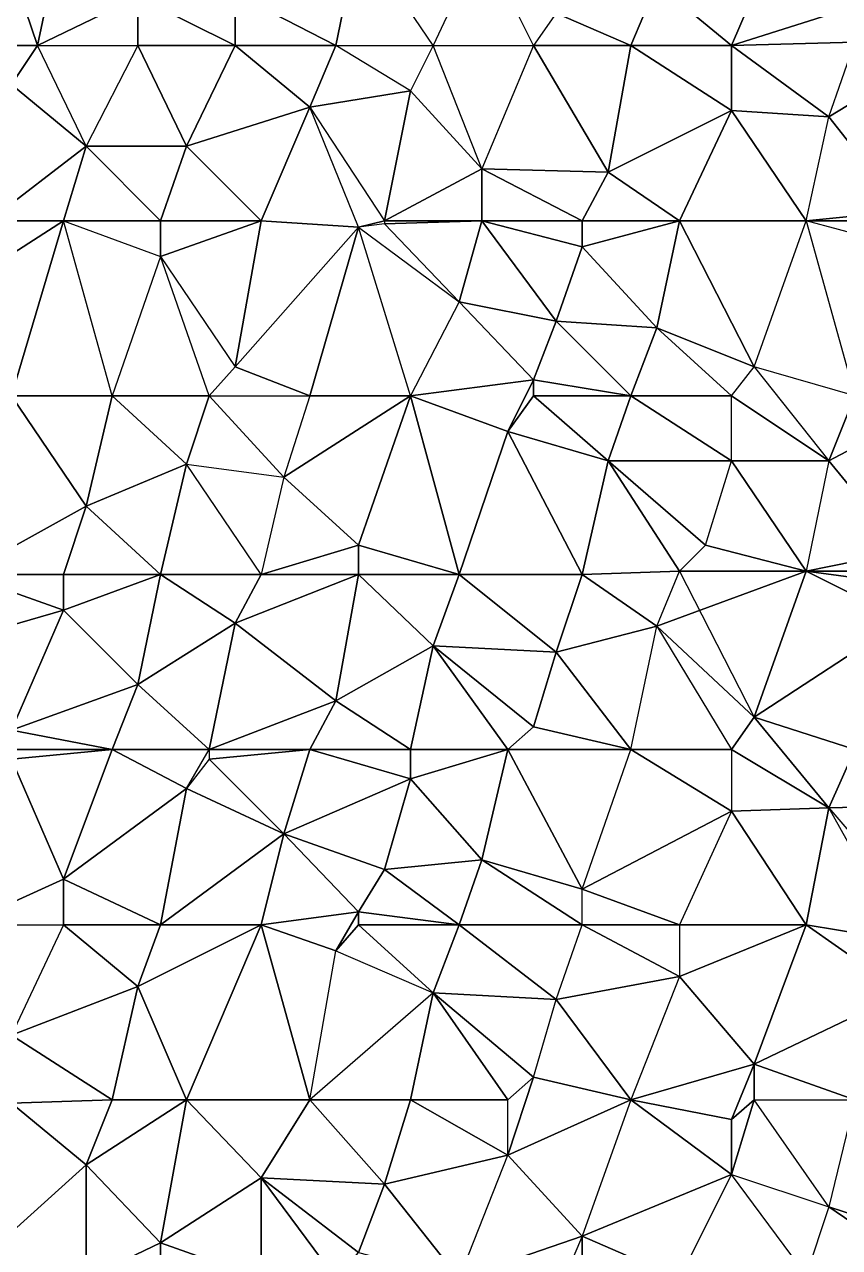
# Model space of a CAD drawing. Header units: metres. Extents: x 121.06818 to 121.07159, y 3.17836 to 3.18313.
# Drawn here: x 121.070873 to 121.0711243, y 3.1807055 to 3.1810825 of the extents above; entities that cross this region are included whole.
import ezdxf

# ---------------------------------------------------------------- set-up
doc = ezdxf.new("R2010")
doc.units = ezdxf.units.M

msp = doc.modelspace()

# ---------------------------------------------------------------- linework, layer by layer
at = {"layer": 'DELAUNEY13514', "color": 252}
msp.add_3dface([(121.070915, 3.180696, 0.01046), (121.070946, 3.180696, 0.01047), (121.070915, 3.180707, 0.01046)], dxfattribs=at)
at = {"layer": 'DELAUNEY13536', "color": 252}
msp.add_3dface([(121.071075, 3.180696, 0.01051), (121.071114, 3.180697, 0.01052), (121.071091, 3.180728, 0.01051)], dxfattribs=at)
at = {"layer": 'DELAUNEY13546', "color": 252}
msp.add_3dface([(121.071037, 3.18069, 0.0105), (121.071007, 3.180696, 0.01049), (121.071045, 3.180709, 0.0105)], dxfattribs=at)
at = {"layer": 'DELAUNEY13547', "color": 252}
msp.add_3dface([(121.071037, 3.18069, 0.0105), (121.071045, 3.180696, 0.0105), (121.071045, 3.180709, 0.0105)], dxfattribs=at)
at = {"layer": 'DELAUNEY13548', "color": 252}
msp.add_3dface([(121.071045, 3.180696, 0.0105), (121.071075, 3.180696, 0.01051), (121.071045, 3.180709, 0.0105)], dxfattribs=at)
at = {"layer": 'DELAUNEY13565', "color": 252}
msp.add_3dface([(121.070892, 3.180696, 0.01045), (121.070915, 3.180696, 0.01046), (121.070915, 3.180707, 0.01046)], dxfattribs=at)
at = {"layer": 'DELAUNEY13586', "color": 252}
msp.add_3dface([(121.070946, 3.180696, 0.01047), (121.070969, 3.180696, 0.01048), (121.070946, 3.180727, 0.01047)], dxfattribs=at)
at = {"layer": 'DELAUNEY13587', "color": 252}
msp.add_3dface([(121.070969, 3.180696, 0.01048), (121.070976, 3.180704, 0.01048), (121.070946, 3.180727, 0.01047)], dxfattribs=at)
at = {"layer": 'DELAUNEY13588', "color": 252}
msp.add_3dface([(121.070976, 3.180704, 0.01048), (121.071007, 3.180696, 0.01049), (121.070984, 3.180725, 0.01048)], dxfattribs=at)
at = {"layer": 'DELAUNEY13589', "color": 252}
msp.add_3dface([(121.071114, 3.180697, 0.01052), (121.071152, 3.180697, 0.01053), (121.071121, 3.180718, 0.01052)], dxfattribs=at)
at = {"layer": 'DELAUNEY13628', "color": 252}
msp.add_3dface([(121.070892, 3.180696, 0.01045), (121.070915, 3.180707, 0.01046), (121.070892, 3.180731, 0.01045)], dxfattribs=at)
at = {"layer": 'DELAUNEY13629', "color": 252}
msp.add_3dface([(121.071121, 3.180718, 0.01052), (121.071114, 3.180697, 0.01052), (121.071091, 3.180728, 0.01051)], dxfattribs=at)
at = {"layer": 'DELAUNEY13638', "color": 252}
msp.add_3dface([(121.070862, 3.180704, 0.01044), (121.070892, 3.180696, 0.01045), (121.070892, 3.180731, 0.01045)], dxfattribs=at)
at = {"layer": 'DELAUNEY13639', "color": 252}
msp.add_3dface([(121.070915, 3.180707, 0.01046), (121.070946, 3.180696, 0.01047), (121.070946, 3.180727, 0.01047)], dxfattribs=at)
at = {"layer": 'DELAUNEY13640', "color": 252}
msp.add_3dface([(121.071045, 3.180709, 0.0105), (121.071075, 3.180696, 0.01051), (121.071091, 3.180728, 0.01051)], dxfattribs=at)
at = {"layer": 'DELAUNEY13641', "color": 252}
msp.add_3dface([(121.071121, 3.180718, 0.01052), (121.071152, 3.180697, 0.01053), (121.071152, 3.180708, 0.01053)], dxfattribs=at)
at = {"layer": 'DELAUNEY13653', "color": 252}
msp.add_3dface([(121.071045, 3.180709, 0.0105), (121.071007, 3.180696, 0.01049), (121.071022, 3.180734, 0.01049)], dxfattribs=at)
at = {"layer": 'DELAUNEY13654', "color": 252}
msp.add_3dface([(121.071121, 3.180718, 0.01052), (121.071152, 3.180708, 0.01053), (121.071129, 3.180751, 0.01052)], dxfattribs=at)
at = {"layer": 'DELAUNEY13675', "color": 252}
msp.add_3dface([(121.070976, 3.180704, 0.01048), (121.070984, 3.180725, 0.01048), (121.070946, 3.180727, 0.01047)], dxfattribs=at)
at = {"layer": 'DELAUNEY13676', "color": 252}
msp.add_3dface([(121.070984, 3.180725, 0.01048), (121.071007, 3.180696, 0.01049), (121.071022, 3.180734, 0.01049)], dxfattribs=at)
at = {"layer": 'DELAUNEY13682', "color": 252}
msp.add_3dface([(121.070862, 3.180704, 0.01044), (121.070892, 3.180731, 0.01045), (121.070869, 3.18075, 0.01044)], dxfattribs=at)
at = {"layer": 'DELAUNEY13683', "color": 252}
msp.add_3dface([(121.070915, 3.180707, 0.01046), (121.070946, 3.180727, 0.01047), (121.070923, 3.180751, 0.01046)], dxfattribs=at)
at = {"layer": 'DELAUNEY13684', "color": 252}
msp.add_3dface([(121.071045, 3.180709, 0.0105), (121.071022, 3.180734, 0.01049), (121.07106, 3.180751, 0.0105)], dxfattribs=at)
at = {"layer": 'DELAUNEY13695', "color": 252}
msp.add_3dface([(121.070892, 3.180731, 0.01045), (121.070915, 3.180707, 0.01046), (121.070923, 3.180751, 0.01046)], dxfattribs=at)
at = {"layer": 'DELAUNEY13696', "color": 252}
msp.add_3dface([(121.071091, 3.180728, 0.01051), (121.071121, 3.180718, 0.01052), (121.071098, 3.180751, 0.01051)], dxfattribs=at)
at = {"layer": 'DELAUNEY13714', "color": 252}
msp.add_3dface([(121.070946, 3.180727, 0.01047), (121.070984, 3.180725, 0.01048), (121.070961, 3.180751, 0.01047)], dxfattribs=at)
at = {"layer": 'DELAUNEY13715', "color": 252}
msp.add_3dface([(121.070984, 3.180725, 0.01048), (121.071022, 3.180734, 0.01049), (121.070992, 3.180751, 0.01048)], dxfattribs=at)
at = {"layer": 'DELAUNEY13716', "color": 252}
msp.add_3dface([(121.071045, 3.180709, 0.0105), (121.071091, 3.180728, 0.01051), (121.07106, 3.180751, 0.0105)], dxfattribs=at)
at = {"layer": 'DELAUNEY13755', "color": 252}
msp.add_3dface([(121.07106, 3.180751, 0.0105), (121.071091, 3.180728, 0.01051), (121.071091, 3.180745, 0.01051)], dxfattribs=at)
at = {"layer": 'DELAUNEY13768', "color": 252}
msp.add_3dface([(121.070869, 3.18075, 0.01044), (121.070892, 3.180731, 0.01045), (121.0709, 3.180751, 0.01045)], dxfattribs=at)
at = {"layer": 'DELAUNEY13769', "color": 252}
msp.add_3dface([(121.070892, 3.180731, 0.01045), (121.070923, 3.180751, 0.01046), (121.0709, 3.180751, 0.01045)], dxfattribs=at)
at = {"layer": 'DELAUNEY13770', "color": 252}
msp.add_3dface([(121.070923, 3.180751, 0.01046), (121.070946, 3.180727, 0.01047), (121.070961, 3.180751, 0.01047)], dxfattribs=at)
at = {"layer": 'DELAUNEY13771', "color": 252}
msp.add_3dface([(121.071129, 3.180751, 0.01052), (121.071121, 3.180718, 0.01052), (121.071098, 3.180751, 0.01051)], dxfattribs=at)
at = {"layer": 'DELAUNEY13792', "color": 252}
msp.add_3dface([(121.070961, 3.180751, 0.01047), (121.070984, 3.180725, 0.01048), (121.070992, 3.180751, 0.01048)], dxfattribs=at)
at = {"layer": 'DELAUNEY13793', "color": 252}
msp.add_3dface([(121.07106, 3.180751, 0.0105), (121.071022, 3.180734, 0.01049), (121.07103, 3.180758, 0.01049)], dxfattribs=at)
at = {"layer": 'DELAUNEY13810', "color": 252}
msp.add_3dface([(121.071091, 3.180728, 0.01051), (121.071098, 3.180751, 0.01051), (121.071091, 3.180745, 0.01051)], dxfattribs=at)
at = {"layer": 'DELAUNEY13825', "color": 252}
msp.add_3dface([(121.0709, 3.180751, 0.01045), (121.070923, 3.180751, 0.01046), (121.070908, 3.180786, 0.01045)], dxfattribs=at)
at = {"layer": 'DELAUNEY13826', "color": 252}
msp.add_3dface([(121.070992, 3.180751, 0.01048), (121.071022, 3.180734, 0.01049), (121.071022, 3.180751, 0.01049)], dxfattribs=at)
at = {"layer": 'DELAUNEY13827', "color": 252}
msp.add_3dface([(121.07106, 3.180751, 0.0105), (121.071091, 3.180745, 0.01051), (121.071098, 3.180762, 0.01051)], dxfattribs=at)
at = {"layer": 'DELAUNEY13836', "color": 252}
msp.add_3dface([(121.071091, 3.180745, 0.01051), (121.071098, 3.180751, 0.01051), (121.071098, 3.180762, 0.01051)], dxfattribs=at)
at = {"layer": 'DELAUNEY13837', "color": 252}
msp.add_3dface([(121.071098, 3.180751, 0.01051), (121.071129, 3.180751, 0.01052), (121.071098, 3.180762, 0.01051)], dxfattribs=at)
at = {"layer": 'DELAUNEY13845', "color": 252}
msp.add_3dface([(121.070961, 3.180751, 0.01047), (121.070992, 3.180751, 0.01048), (121.070999, 3.180784, 0.01048)], dxfattribs=at)
at = {"layer": 'DELAUNEY13846', "color": 252}
msp.add_3dface([(121.071022, 3.180734, 0.01049), (121.071022, 3.180751, 0.01049), (121.07103, 3.180758, 0.01049)], dxfattribs=at)
at = {"layer": 'DELAUNEY13857', "color": 252}
msp.add_3dface([(121.070992, 3.180751, 0.01048), (121.071022, 3.180751, 0.01049), (121.070999, 3.180784, 0.01048)], dxfattribs=at)
at = {"layer": 'DELAUNEY13858', "color": 252}
msp.add_3dface([(121.071022, 3.180751, 0.01049), (121.07103, 3.180758, 0.01049), (121.070999, 3.180784, 0.01048)], dxfattribs=at)
at = {"layer": 'DELAUNEY13859', "color": 252}
msp.add_3dface([(121.07106, 3.180751, 0.0105), (121.07103, 3.180758, 0.01049), (121.071037, 3.180782, 0.01049)], dxfattribs=at)
at = {"layer": 'DELAUNEY13872', "color": 252}
msp.add_3dface([(121.070869, 3.18075, 0.01044), (121.0709, 3.180751, 0.01045), (121.070869, 3.180771, 0.01044)], dxfattribs=at)
at = {"layer": 'DELAUNEY13873', "color": 252}
msp.add_3dface([(121.070923, 3.180751, 0.01046), (121.070961, 3.180751, 0.01047), (121.070946, 3.180805, 0.01046)], dxfattribs=at)
at = {"layer": 'DELAUNEY13950', "color": 252}
msp.add_3dface([(121.071098, 3.180762, 0.01051), (121.071129, 3.180751, 0.01052), (121.071144, 3.180784, 0.01052)], dxfattribs=at)
at = {"layer": 'DELAUNEY13962', "color": 252}
msp.add_3dface([(121.07106, 3.180751, 0.0105), (121.071098, 3.180762, 0.01051), (121.071075, 3.180789, 0.0105)], dxfattribs=at)
at = {"layer": 'DELAUNEY13971', "color": 252}
msp.add_3dface([(121.070869, 3.180771, 0.01044), (121.0709, 3.180751, 0.01045), (121.070908, 3.180786, 0.01045)], dxfattribs=at)
at = {"layer": 'DELAUNEY13977', "color": 252}
msp.add_3dface([(121.07103, 3.180758, 0.01049), (121.071037, 3.180782, 0.01049), (121.070999, 3.180784, 0.01048)], dxfattribs=at)
at = {"layer": 'DELAUNEY13978', "color": 252}
msp.add_3dface([(121.07106, 3.180751, 0.0105), (121.071037, 3.180782, 0.01049), (121.071075, 3.180789, 0.0105)], dxfattribs=at)
at = {"layer": 'DELAUNEY13991', "color": 252}
msp.add_3dface([(121.070908, 3.180786, 0.01045), (121.070923, 3.180751, 0.01046), (121.070946, 3.180805, 0.01046)], dxfattribs=at)
at = {"layer": 'DELAUNEY13992', "color": 252}
msp.add_3dface([(121.071075, 3.180789, 0.0105), (121.071098, 3.180762, 0.01051), (121.071114, 3.180805, 0.01051)], dxfattribs=at)
at = {"layer": 'DELAUNEY14012', "color": 252}
msp.add_3dface([(121.070869, 3.180771, 0.01044), (121.070908, 3.180786, 0.01045), (121.070885, 3.180805, 0.01044)], dxfattribs=at)
at = {"layer": 'DELAUNEY14013', "color": 252}
msp.add_3dface([(121.070961, 3.180751, 0.01047), (121.070969, 3.180797, 0.01047), (121.070999, 3.180784, 0.01048)], dxfattribs=at)
at = {"layer": 'DELAUNEY14014', "color": 252}
msp.add_3dface([(121.070961, 3.180751, 0.01047), (121.070969, 3.180797, 0.01047), (121.070946, 3.180805, 0.01046)], dxfattribs=at)
at = {"layer": 'DELAUNEY14022', "color": 252}
msp.add_3dface([(121.070969, 3.180797, 0.01047), (121.070999, 3.180784, 0.01048), (121.070976, 3.180805, 0.01047)], dxfattribs=at)
at = {"layer": 'DELAUNEY14023', "color": 252}
msp.add_3dface([(121.070999, 3.180784, 0.01048), (121.071037, 3.180782, 0.01049), (121.071007, 3.180805, 0.01048)], dxfattribs=at)
at = {"layer": 'DELAUNEY14024', "color": 252}
msp.add_3dface([(121.071075, 3.180789, 0.0105), (121.071037, 3.180782, 0.01049), (121.071045, 3.180805, 0.01049)], dxfattribs=at)
at = {"layer": 'DELAUNEY14025', "color": 252}
msp.add_3dface([(121.071098, 3.180762, 0.01051), (121.071144, 3.180784, 0.01052), (121.071114, 3.180805, 0.01051)], dxfattribs=at)
at = {"layer": 'DELAUNEY14034', "color": 252}
msp.add_3dface([(121.070946, 3.180805, 0.01046), (121.070969, 3.180797, 0.01047), (121.070976, 3.180809, 0.01047)], dxfattribs=at)
at = {"layer": 'DELAUNEY14048', "color": 252}
msp.add_3dface([(121.070908, 3.180786, 0.01045), (121.070946, 3.180805, 0.01046), (121.070915, 3.180805, 0.01045)], dxfattribs=at)
at = {"layer": 'DELAUNEY14049', "color": 252}
msp.add_3dface([(121.071114, 3.180805, 0.01051), (121.071144, 3.180784, 0.01052), (121.071144, 3.1808, 0.01052)], dxfattribs=at)
at = {"layer": 'DELAUNEY14070', "color": 252}
msp.add_3dface([(121.070885, 3.180805, 0.01044), (121.070869, 3.180771, 0.01044), (121.070854, 3.180805, 0.01043)], dxfattribs=at)
at = {"layer": 'DELAUNEY14086', "color": 252}
msp.add_3dface([(121.070885, 3.180805, 0.01044), (121.070908, 3.180786, 0.01045), (121.070915, 3.180805, 0.01045)], dxfattribs=at)
at = {"layer": 'DELAUNEY14087', "color": 252}
msp.add_3dface([(121.071075, 3.180789, 0.0105), (121.071114, 3.180805, 0.01051), (121.071075, 3.180805, 0.0105)], dxfattribs=at)
at = {"layer": 'DELAUNEY14099', "color": 252}
msp.add_3dface([(121.070915, 3.180805, 0.01045), (121.070946, 3.180805, 0.01046), (121.070953, 3.180833, 0.01046)], dxfattribs=at)
at = {"layer": 'DELAUNEY14100', "color": 252}
msp.add_3dface([(121.070999, 3.180784, 0.01048), (121.071007, 3.180805, 0.01048), (121.070976, 3.180805, 0.01047)], dxfattribs=at)
at = {"layer": 'DELAUNEY14101', "color": 252}
msp.add_3dface([(121.071007, 3.180805, 0.01048), (121.071037, 3.180782, 0.01049), (121.071045, 3.180805, 0.01049)], dxfattribs=at)
at = {"layer": 'DELAUNEY14114', "color": 252}
msp.add_3dface([(121.070969, 3.180797, 0.01047), (121.070976, 3.180805, 0.01047), (121.070976, 3.180809, 0.01047)], dxfattribs=at)
at = {"layer": 'DELAUNEY14115', "color": 252}
msp.add_3dface([(121.071075, 3.180789, 0.0105), (121.071045, 3.180805, 0.01049), (121.071075, 3.180805, 0.0105)], dxfattribs=at)
at = {"layer": 'DELAUNEY14121', "color": 252}
msp.add_3dface([(121.070854, 3.180805, 0.01043), (121.070885, 3.180805, 0.01044), (121.070885, 3.180819, 0.01044)], dxfattribs=at)
at = {"layer": 'DELAUNEY14122', "color": 252}
msp.add_3dface([(121.071114, 3.180805, 0.01051), (121.071144, 3.1808, 0.01052), (121.071121, 3.180841, 0.01051)], dxfattribs=at)
at = {"layer": 'DELAUNEY14123', "color": 252}
msp.add_3dface([(121.071152, 3.180805, 0.01052), (121.071144, 3.1808, 0.01052), (121.071121, 3.180841, 0.01051)], dxfattribs=at)
at = {"layer": 'DELAUNEY14142', "color": 252}
msp.add_3dface([(121.071075, 3.180805, 0.0105), (121.071045, 3.180805, 0.01049), (121.071045, 3.180816, 0.01049)], dxfattribs=at)
at = {"layer": 'DELAUNEY14143', "color": 252}
msp.add_3dface([(121.071075, 3.180805, 0.0105), (121.071114, 3.180805, 0.01051), (121.071091, 3.18084, 0.0105)], dxfattribs=at)
at = {"layer": 'DELAUNEY14152', "color": 252}
msp.add_3dface([(121.070885, 3.180805, 0.01044), (121.070915, 3.180805, 0.01045), (121.070885, 3.180819, 0.01044)], dxfattribs=at)
at = {"layer": 'DELAUNEY14153', "color": 252}
msp.add_3dface([(121.070976, 3.180805, 0.01047), (121.071007, 3.180805, 0.01048), (121.070976, 3.180809, 0.01047)], dxfattribs=at)
at = {"layer": 'DELAUNEY14154', "color": 252}
msp.add_3dface([(121.071007, 3.180805, 0.01048), (121.071045, 3.180805, 0.01049), (121.071014, 3.180825, 0.01048)], dxfattribs=at)
at = {"layer": 'DELAUNEY14179', "color": 252}
msp.add_3dface([(121.070976, 3.180809, 0.01047), (121.071007, 3.180805, 0.01048), (121.070984, 3.180822, 0.01047)], dxfattribs=at)
at = {"layer": 'DELAUNEY14193', "color": 252}
msp.add_3dface([(121.070976, 3.180809, 0.01047), (121.070984, 3.180822, 0.01047), (121.070953, 3.180833, 0.01046)], dxfattribs=at)
at = {"layer": 'DELAUNEY14194', "color": 252}
msp.add_3dface([(121.071007, 3.180805, 0.01048), (121.071014, 3.180825, 0.01048), (121.070984, 3.180822, 0.01047)], dxfattribs=at)
at = {"layer": 'DELAUNEY14195', "color": 252}
msp.add_3dface([(121.071014, 3.180825, 0.01048), (121.071045, 3.180805, 0.01049), (121.071045, 3.180816, 0.01049)], dxfattribs=at)
at = {"layer": 'DELAUNEY14209', "color": 252}
msp.add_3dface([(121.070946, 3.180805, 0.01046), (121.070976, 3.180809, 0.01047), (121.070953, 3.180833, 0.01046)], dxfattribs=at)
at = {"layer": 'DELAUNEY14210', "color": 252}
msp.add_3dface([(121.071014, 3.180825, 0.01048), (121.071045, 3.180816, 0.01049), (121.071022, 3.180859, 0.01048)], dxfattribs=at)
at = {"layer": 'DELAUNEY14211', "color": 252}
msp.add_3dface([(121.071075, 3.180805, 0.0105), (121.071045, 3.180816, 0.01049), (121.071091, 3.18084, 0.0105)], dxfattribs=at)
at = {"layer": 'DELAUNEY14221', "color": 252}
msp.add_3dface([(121.070854, 3.180805, 0.01043), (121.070885, 3.180819, 0.01044), (121.070869, 3.180856, 0.01043)], dxfattribs=at)
at = {"layer": 'DELAUNEY14222', "color": 252}
msp.add_3dface([(121.070885, 3.180819, 0.01044), (121.070915, 3.180805, 0.01045), (121.070923, 3.180847, 0.01045)], dxfattribs=at)
at = {"layer": 'DELAUNEY14239', "color": 252}
msp.add_3dface([(121.071091, 3.18084, 0.0105), (121.071114, 3.180805, 0.01051), (121.071121, 3.180841, 0.01051)], dxfattribs=at)
at = {"layer": 'DELAUNEY14251', "color": 252}
msp.add_3dface([(121.070984, 3.180822, 0.01047), (121.071014, 3.180825, 0.01048), (121.070992, 3.18085, 0.01047)], dxfattribs=at)
at = {"layer": 'DELAUNEY14264', "color": 252}
msp.add_3dface([(121.070915, 3.180805, 0.01045), (121.070953, 3.180833, 0.01046), (121.070923, 3.180847, 0.01045)], dxfattribs=at)
at = {"layer": 'DELAUNEY14265', "color": 252}
msp.add_3dface([(121.071121, 3.180841, 0.01051), (121.071152, 3.180805, 0.01052), (121.071159, 3.180842, 0.01052)], dxfattribs=at)
at = {"layer": 'DELAUNEY14274', "color": 252}
msp.add_3dface([(121.070953, 3.180833, 0.01046), (121.070984, 3.180822, 0.01047), (121.070992, 3.18085, 0.01047)], dxfattribs=at)
at = {"layer": 'DELAUNEY14292', "color": 252}
msp.add_3dface([(121.070885, 3.180819, 0.01044), (121.070923, 3.180847, 0.01045), (121.0709, 3.180859, 0.01044)], dxfattribs=at)
at = {"layer": 'DELAUNEY14293', "color": 252}
msp.add_3dface([(121.070923, 3.180847, 0.01045), (121.070953, 3.180833, 0.01046), (121.07093, 3.180856, 0.01045)], dxfattribs=at)
at = {"layer": 'DELAUNEY14294', "color": 252}
msp.add_3dface([(121.071091, 3.18084, 0.0105), (121.071121, 3.180841, 0.01051), (121.071091, 3.180859, 0.0105)], dxfattribs=at)
at = {"layer": 'DELAUNEY14295', "color": 252}
msp.add_3dface([(121.071121, 3.180841, 0.01051), (121.071159, 3.180842, 0.01052), (121.071129, 3.180859, 0.01051)], dxfattribs=at)
at = {"layer": 'DELAUNEY14304', "color": 252}
msp.add_3dface([(121.071091, 3.18084, 0.0105), (121.071045, 3.180816, 0.01049), (121.07106, 3.180859, 0.01049)], dxfattribs=at)
at = {"layer": 'DELAUNEY14322', "color": 252}
msp.add_3dface([(121.070869, 3.180856, 0.01043), (121.070885, 3.180819, 0.01044), (121.0709, 3.180859, 0.01044)], dxfattribs=at)
at = {"layer": 'DELAUNEY14335', "color": 252}
msp.add_3dface([(121.070992, 3.18085, 0.01047), (121.071014, 3.180825, 0.01048), (121.071022, 3.180859, 0.01048)], dxfattribs=at)
at = {"layer": 'DELAUNEY14336', "color": 252}
msp.add_3dface([(121.071045, 3.180816, 0.01049), (121.07106, 3.180859, 0.01049), (121.071022, 3.180859, 0.01048)], dxfattribs=at)
at = {"layer": 'DELAUNEY14337', "color": 252}
msp.add_3dface([(121.071091, 3.18084, 0.0105), (121.07106, 3.180859, 0.01049), (121.071091, 3.180859, 0.0105)], dxfattribs=at)
at = {"layer": 'DELAUNEY14349', "color": 252}
msp.add_3dface([(121.0709, 3.180859, 0.01044), (121.070923, 3.180847, 0.01045), (121.07093, 3.180859, 0.01045)], dxfattribs=at)
at = {"layer": 'DELAUNEY14368', "color": 252}
msp.add_3dface([(121.070953, 3.180833, 0.01046), (121.070992, 3.18085, 0.01047), (121.070961, 3.180859, 0.01046)], dxfattribs=at)
at = {"layer": 'DELAUNEY14380', "color": 252}
msp.add_3dface([(121.07093, 3.180856, 0.01045), (121.070923, 3.180847, 0.01045), (121.07093, 3.180859, 0.01045)], dxfattribs=at)
at = {"layer": 'DELAUNEY14381', "color": 252}
msp.add_3dface([(121.07093, 3.180856, 0.01045), (121.070953, 3.180833, 0.01046), (121.070961, 3.180859, 0.01046)], dxfattribs=at)
at = {"layer": 'DELAUNEY14393', "color": 252}
msp.add_3dface([(121.070869, 3.180856, 0.01043), (121.0709, 3.180859, 0.01044), (121.070869, 3.180859, 0.01043)], dxfattribs=at)
at = {"layer": 'DELAUNEY14394', "color": 252}
msp.add_3dface([(121.070961, 3.180859, 0.01046), (121.070992, 3.18085, 0.01047), (121.070992, 3.180859, 0.01047)], dxfattribs=at)
at = {"layer": 'DELAUNEY14395', "color": 252}
msp.add_3dface([(121.070992, 3.18085, 0.01047), (121.071022, 3.180859, 0.01048), (121.070992, 3.180859, 0.01047)], dxfattribs=at)
at = {"layer": 'DELAUNEY14396', "color": 252}
msp.add_3dface([(121.071022, 3.180859, 0.01048), (121.07106, 3.180859, 0.01049), (121.07103, 3.180866, 0.01048)], dxfattribs=at)
at = {"layer": 'DELAUNEY14397', "color": 252}
msp.add_3dface([(121.071121, 3.180841, 0.01051), (121.071129, 3.180859, 0.01051), (121.071098, 3.180869, 0.0105)], dxfattribs=at)
at = {"layer": 'DELAUNEY14404', "color": 252}
msp.add_3dface([(121.071022, 3.180859, 0.01048), (121.07103, 3.180866, 0.01048), (121.070999, 3.180891, 0.01047)], dxfattribs=at)
at = {"layer": 'DELAUNEY14416', "color": 252}
msp.add_3dface([(121.07093, 3.180856, 0.01045), (121.070961, 3.180859, 0.01046), (121.07093, 3.180859, 0.01045)], dxfattribs=at)
at = {"layer": 'DELAUNEY14417', "color": 252}
msp.add_3dface([(121.07103, 3.180866, 0.01048), (121.07106, 3.180859, 0.01049), (121.071037, 3.180889, 0.01048)], dxfattribs=at)
at = {"layer": 'DELAUNEY14428', "color": 252}
msp.add_3dface([(121.071091, 3.180859, 0.0105), (121.07106, 3.180859, 0.01049), (121.071068, 3.180897, 0.01049)], dxfattribs=at)
at = {"layer": 'DELAUNEY14429', "color": 252}
msp.add_3dface([(121.071091, 3.180859, 0.0105), (121.071121, 3.180841, 0.01051), (121.071098, 3.180869, 0.0105)], dxfattribs=at)
at = {"layer": 'DELAUNEY14437', "color": 252}
msp.add_3dface([(121.070961, 3.180859, 0.01046), (121.070992, 3.180859, 0.01047), (121.070969, 3.180874, 0.01046)], dxfattribs=at)
at = {"layer": 'DELAUNEY14438', "color": 252}
msp.add_3dface([(121.071091, 3.180859, 0.0105), (121.071098, 3.180869, 0.0105), (121.071068, 3.180897, 0.01049)], dxfattribs=at)
at = {"layer": 'DELAUNEY14448', "color": 252}
msp.add_3dface([(121.070992, 3.180859, 0.01047), (121.071022, 3.180859, 0.01048), (121.070999, 3.180891, 0.01047)], dxfattribs=at)
at = {"layer": 'DELAUNEY14449', "color": 252}
msp.add_3dface([(121.071098, 3.180869, 0.0105), (121.071129, 3.180859, 0.01051), (121.071144, 3.180899, 0.01051)], dxfattribs=at)
at = {"layer": 'DELAUNEY14469', "color": 252}
msp.add_3dface([(121.070869, 3.180865, 0.01043), (121.070869, 3.180859, 0.01043), (121.0709, 3.180859, 0.01044)], dxfattribs=at)
at = {"layer": 'DELAUNEY14470', "color": 252}
msp.add_3dface([(121.0709, 3.180859, 0.01044), (121.07093, 3.180859, 0.01045), (121.070908, 3.180879, 0.01044)], dxfattribs=at)
at = {"layer": 'DELAUNEY14471', "color": 252}
msp.add_3dface([(121.07093, 3.180859, 0.01045), (121.070961, 3.180859, 0.01046), (121.070969, 3.180874, 0.01046)], dxfattribs=at)
at = {"layer": 'DELAUNEY14472', "color": 252}
msp.add_3dface([(121.070969, 3.180874, 0.01046), (121.070992, 3.180859, 0.01047), (121.070999, 3.180891, 0.01047)], dxfattribs=at)
at = {"layer": 'DELAUNEY14480', "color": 252}
msp.add_3dface([(121.070869, 3.180865, 0.01043), (121.0709, 3.180859, 0.01044), (121.070908, 3.180879, 0.01044)], dxfattribs=at)
at = {"layer": 'DELAUNEY14490', "color": 252}
msp.add_3dface([(121.070908, 3.180879, 0.01044), (121.07093, 3.180859, 0.01045), (121.070938, 3.180898, 0.01045)], dxfattribs=at)
at = {"layer": 'DELAUNEY14521', "color": 252}
msp.add_3dface([(121.07103, 3.180866, 0.01048), (121.071037, 3.180889, 0.01048), (121.070999, 3.180891, 0.01047)], dxfattribs=at)
at = {"layer": 'DELAUNEY14522', "color": 252}
msp.add_3dface([(121.071037, 3.180889, 0.01048), (121.07106, 3.180859, 0.01049), (121.071068, 3.180897, 0.01049)], dxfattribs=at)
at = {"layer": 'DELAUNEY14526', "color": 252}
msp.add_3dface([(121.070847, 3.180891, 0.01042), (121.070869, 3.180865, 0.01043), (121.070885, 3.180902, 0.01043)], dxfattribs=at)
at = {"layer": 'DELAUNEY14527', "color": 252}
msp.add_3dface([(121.070869, 3.180865, 0.01043), (121.070908, 3.180879, 0.01044), (121.070885, 3.180902, 0.01043)], dxfattribs=at)
at = {"layer": 'DELAUNEY14528', "color": 252}
msp.add_3dface([(121.070938, 3.180898, 0.01045), (121.07093, 3.180859, 0.01045), (121.070969, 3.180874, 0.01046)], dxfattribs=at)
at = {"layer": 'DELAUNEY14538', "color": 252}
msp.add_3dface([(121.070938, 3.180898, 0.01045), (121.070969, 3.180874, 0.01046), (121.070976, 3.180913, 0.01046)], dxfattribs=at)
at = {"layer": 'DELAUNEY14539', "color": 252}
msp.add_3dface([(121.070969, 3.180874, 0.01046), (121.070999, 3.180891, 0.01047), (121.070976, 3.180913, 0.01046)], dxfattribs=at)
at = {"layer": 'DELAUNEY14551', "color": 252}
msp.add_3dface([(121.070908, 3.180879, 0.01044), (121.070938, 3.180898, 0.01045), (121.070915, 3.180913, 0.01044)], dxfattribs=at)
at = {"layer": 'DELAUNEY14552', "color": 252}
msp.add_3dface([(121.071098, 3.180869, 0.0105), (121.071068, 3.180897, 0.01049), (121.071114, 3.180914, 0.0105)], dxfattribs=at)
at = {"layer": 'DELAUNEY14553', "color": 252}
msp.add_3dface([(121.071098, 3.180869, 0.0105), (121.071068, 3.180897, 0.01049), (121.071075, 3.180914, 0.01049)], dxfattribs=at)
at = {"layer": 'DELAUNEY14565', "color": 252}
msp.add_3dface([(121.070885, 3.180902, 0.01043), (121.070908, 3.180879, 0.01044), (121.070915, 3.180913, 0.01044)], dxfattribs=at)
at = {"layer": 'DELAUNEY14566', "color": 252}
msp.add_3dface([(121.070999, 3.180891, 0.01047), (121.071037, 3.180889, 0.01048), (121.071007, 3.180913, 0.01047)], dxfattribs=at)
at = {"layer": 'DELAUNEY14567', "color": 252}
msp.add_3dface([(121.071037, 3.180889, 0.01048), (121.071068, 3.180897, 0.01049), (121.071045, 3.180913, 0.01048)], dxfattribs=at)
at = {"layer": 'DELAUNEY14577', "color": 252}
msp.add_3dface([(121.071098, 3.180869, 0.0105), (121.071144, 3.180899, 0.01051), (121.071114, 3.180914, 0.0105)], dxfattribs=at)
at = {"layer": 'DELAUNEY14598', "color": 252}
msp.add_3dface([(121.070847, 3.180891, 0.01042), (121.070885, 3.180902, 0.01043), (121.070854, 3.180913, 0.01042)], dxfattribs=at)
at = {"layer": 'DELAUNEY14599', "color": 252}
msp.add_3dface([(121.071098, 3.180869, 0.0105), (121.071114, 3.180914, 0.0105), (121.071075, 3.180914, 0.01049)], dxfattribs=at)
at = {"layer": 'DELAUNEY14604', "color": 252}
msp.add_3dface([(121.071114, 3.180914, 0.0105), (121.071144, 3.180899, 0.01051), (121.071144, 3.18091, 0.01051)], dxfattribs=at)
at = {"layer": 'DELAUNEY14632', "color": 252}
msp.add_3dface([(121.070976, 3.180913, 0.01046), (121.070999, 3.180891, 0.01047), (121.071007, 3.180913, 0.01047)], dxfattribs=at)
at = {"layer": 'DELAUNEY14633', "color": 252}
msp.add_3dface([(121.071068, 3.180897, 0.01049), (121.071075, 3.180914, 0.01049), (121.071114, 3.180914, 0.0105)], dxfattribs=at)
at = {"layer": 'DELAUNEY14634', "color": 252}
msp.add_3dface([(121.071068, 3.180897, 0.01049), (121.071075, 3.180914, 0.01049), (121.071045, 3.180913, 0.01048)], dxfattribs=at)
at = {"layer": 'DELAUNEY14651', "color": 252}
msp.add_3dface([(121.070915, 3.180913, 0.01044), (121.070938, 3.180898, 0.01045), (121.070946, 3.180913, 0.01045)], dxfattribs=at)
at = {"layer": 'DELAUNEY14652', "color": 252}
msp.add_3dface([(121.070946, 3.180913, 0.01045), (121.070938, 3.180898, 0.01045), (121.070976, 3.180913, 0.01046)], dxfattribs=at)
at = {"layer": 'DELAUNEY14653', "color": 252}
msp.add_3dface([(121.071114, 3.180914, 0.0105), (121.071075, 3.180914, 0.01049), (121.071083, 3.180922, 0.01049)], dxfattribs=at)
at = {"layer": 'DELAUNEY14665', "color": 252}
msp.add_3dface([(121.070854, 3.180913, 0.01042), (121.070885, 3.180902, 0.01043), (121.070885, 3.180913, 0.01043)], dxfattribs=at)
at = {"layer": 'DELAUNEY14666', "color": 252}
msp.add_3dface([(121.070885, 3.180902, 0.01043), (121.070915, 3.180913, 0.01044), (121.070885, 3.180913, 0.01043)], dxfattribs=at)
at = {"layer": 'DELAUNEY14667', "color": 252}
msp.add_3dface([(121.070946, 3.180913, 0.01045), (121.070976, 3.180913, 0.01046), (121.070976, 3.180922, 0.01046)], dxfattribs=at)
at = {"layer": 'DELAUNEY14668', "color": 252}
msp.add_3dface([(121.071007, 3.180913, 0.01047), (121.071037, 3.180889, 0.01048), (121.071045, 3.180913, 0.01048)], dxfattribs=at)
at = {"layer": 'DELAUNEY14711', "color": 252}
msp.add_3dface([(121.071075, 3.180914, 0.01049), (121.071083, 3.180922, 0.01049), (121.071053, 3.180948, 0.01048)], dxfattribs=at)
at = {"layer": 'DELAUNEY14712', "color": 252}
msp.add_3dface([(121.071114, 3.180914, 0.0105), (121.071083, 3.180922, 0.01049), (121.071091, 3.180948, 0.01049)], dxfattribs=at)
at = {"layer": 'DELAUNEY14713', "color": 252}
msp.add_3dface([(121.071114, 3.180914, 0.0105), (121.071144, 3.18091, 0.01051), (121.071144, 3.180914, 0.01051)], dxfattribs=at)
at = {"layer": 'DELAUNEY14740', "color": 252}
msp.add_3dface([(121.070854, 3.180913, 0.01042), (121.070885, 3.180913, 0.01043), (121.070892, 3.180934, 0.01043)], dxfattribs=at)
at = {"layer": 'DELAUNEY14741', "color": 252}
msp.add_3dface([(121.070976, 3.180913, 0.01046), (121.071007, 3.180913, 0.01047), (121.070976, 3.180922, 0.01046)], dxfattribs=at)
at = {"layer": 'DELAUNEY14742', "color": 252}
msp.add_3dface([(121.071007, 3.180913, 0.01047), (121.071045, 3.180913, 0.01048), (121.071022, 3.180957, 0.01047)], dxfattribs=at)
at = {"layer": 'DELAUNEY14751', "color": 252}
msp.add_3dface([(121.070885, 3.180913, 0.01043), (121.070915, 3.180913, 0.01044), (121.070892, 3.180934, 0.01043)], dxfattribs=at)
at = {"layer": 'DELAUNEY14752', "color": 252}
msp.add_3dface([(121.071114, 3.180914, 0.0105), (121.071144, 3.180914, 0.01051), (121.071144, 3.18092, 0.01051)], dxfattribs=at)
at = {"layer": 'DELAUNEY14765', "color": 252}
msp.add_3dface([(121.070915, 3.180913, 0.01044), (121.070946, 3.180913, 0.01045), (121.070923, 3.180947, 0.01044)], dxfattribs=at)
at = {"layer": 'DELAUNEY14766', "color": 252}
msp.add_3dface([(121.071045, 3.180913, 0.01048), (121.071075, 3.180914, 0.01049), (121.071053, 3.180948, 0.01048)], dxfattribs=at)
at = {"layer": 'DELAUNEY14780', "color": 252}
msp.add_3dface([(121.071114, 3.180914, 0.0105), (121.071144, 3.18092, 0.01051), (121.071121, 3.180948, 0.0105)], dxfattribs=at)
at = {"layer": 'DELAUNEY14795', "color": 252}
msp.add_3dface([(121.070946, 3.180913, 0.01045), (121.070976, 3.180922, 0.01046), (121.070953, 3.180943, 0.01045)], dxfattribs=at)
at = {"layer": 'DELAUNEY14796', "color": 252}
msp.add_3dface([(121.070976, 3.180922, 0.01046), (121.071007, 3.180913, 0.01047), (121.070992, 3.180968, 0.01046)], dxfattribs=at)
at = {"layer": 'DELAUNEY14804', "color": 252}
msp.add_3dface([(121.070892, 3.180934, 0.01043), (121.070915, 3.180913, 0.01044), (121.070923, 3.180947, 0.01044)], dxfattribs=at)
at = {"layer": 'DELAUNEY14827', "color": 252}
msp.add_3dface([(121.070953, 3.180943, 0.01045), (121.070946, 3.180913, 0.01045), (121.070923, 3.180947, 0.01044)], dxfattribs=at)
at = {"layer": 'DELAUNEY14828', "color": 252}
msp.add_3dface([(121.070953, 3.180943, 0.01045), (121.070976, 3.180922, 0.01046), (121.070992, 3.180968, 0.01046)], dxfattribs=at)
at = {"layer": 'DELAUNEY14829', "color": 252}
msp.add_3dface([(121.071045, 3.180913, 0.01048), (121.071053, 3.180948, 0.01048), (121.071022, 3.180957, 0.01047)], dxfattribs=at)
at = {"layer": 'DELAUNEY14841', "color": 252}
msp.add_3dface([(121.070854, 3.180913, 0.01042), (121.070892, 3.180934, 0.01043), (121.070869, 3.180968, 0.01042)], dxfattribs=at)
at = {"layer": 'DELAUNEY14842', "color": 252}
msp.add_3dface([(121.071007, 3.180913, 0.01047), (121.071022, 3.180957, 0.01047), (121.070992, 3.180968, 0.01046)], dxfattribs=at)
at = {"layer": 'DELAUNEY14843', "color": 252}
msp.add_3dface([(121.071083, 3.180922, 0.01049), (121.071091, 3.180948, 0.01049), (121.071053, 3.180948, 0.01048)], dxfattribs=at)
at = {"layer": 'DELAUNEY14844', "color": 252}
msp.add_3dface([(121.071114, 3.180914, 0.0105), (121.071091, 3.180948, 0.01049), (121.071121, 3.180948, 0.0105)], dxfattribs=at)
at = {"layer": 'DELAUNEY14845', "color": 252}
msp.add_3dface([(121.071121, 3.180948, 0.0105), (121.071144, 3.18092, 0.01051), (121.071159, 3.180968, 0.01051)], dxfattribs=at)
at = {"layer": 'DELAUNEY14863', "color": 252}
msp.add_3dface([(121.070892, 3.180934, 0.01043), (121.070923, 3.180947, 0.01044), (121.0709, 3.180968, 0.01043)], dxfattribs=at)
at = {"layer": 'DELAUNEY14864', "color": 252}
msp.add_3dface([(121.070923, 3.180947, 0.01044), (121.070953, 3.180943, 0.01045), (121.07093, 3.180968, 0.01044)], dxfattribs=at)
at = {"layer": 'DELAUNEY14877', "color": 252}
msp.add_3dface([(121.071121, 3.180948, 0.0105), (121.071091, 3.180948, 0.01049), (121.071091, 3.180968, 0.01049)], dxfattribs=at)
at = {"layer": 'DELAUNEY14891', "color": 252}
msp.add_3dface([(121.071022, 3.180957, 0.01047), (121.071053, 3.180948, 0.01048), (121.07103, 3.180968, 0.01047)], dxfattribs=at)
at = {"layer": 'DELAUNEY14908', "color": 252}
msp.add_3dface([(121.071053, 3.180948, 0.01048), (121.071091, 3.180948, 0.01049), (121.07106, 3.180968, 0.01048)], dxfattribs=at)
at = {"layer": 'DELAUNEY14927', "color": 252}
msp.add_3dface([(121.070869, 3.180968, 0.01042), (121.070892, 3.180934, 0.01043), (121.0709, 3.180968, 0.01043)], dxfattribs=at)
at = {"layer": 'DELAUNEY14928', "color": 252}
msp.add_3dface([(121.070992, 3.180968, 0.01046), (121.071022, 3.180957, 0.01047), (121.07103, 3.180973, 0.01047)], dxfattribs=at)
at = {"layer": 'DELAUNEY14961', "color": 252}
msp.add_3dface([(121.070953, 3.180943, 0.01045), (121.070992, 3.180968, 0.01046), (121.070961, 3.180968, 0.01045)], dxfattribs=at)
at = {"layer": 'DELAUNEY14962', "color": 252}
msp.add_3dface([(121.071121, 3.180948, 0.0105), (121.071159, 3.180968, 0.01051), (121.071129, 3.180968, 0.0105)], dxfattribs=at)
at = {"layer": 'DELAUNEY14981', "color": 252}
msp.add_3dface([(121.070961, 3.180968, 0.01045), (121.070953, 3.180943, 0.01045), (121.07093, 3.180968, 0.01044)], dxfattribs=at)
at = {"layer": 'DELAUNEY14999', "color": 252}
msp.add_3dface([(121.0709, 3.180968, 0.01043), (121.070923, 3.180947, 0.01044), (121.07093, 3.180968, 0.01044)], dxfattribs=at)
at = {"layer": 'DELAUNEY15000', "color": 252}
msp.add_3dface([(121.070961, 3.180968, 0.01045), (121.070992, 3.180968, 0.01046), (121.070976, 3.18102, 0.01045)], dxfattribs=at)
at = {"layer": 'DELAUNEY15001', "color": 252}
msp.add_3dface([(121.071053, 3.180948, 0.01048), (121.07106, 3.180968, 0.01048), (121.07103, 3.180968, 0.01047)], dxfattribs=at)
at = {"layer": 'DELAUNEY15002', "color": 252}
msp.add_3dface([(121.071121, 3.180948, 0.0105), (121.071129, 3.180968, 0.0105), (121.071098, 3.180977, 0.01049)], dxfattribs=at)
at = {"layer": 'DELAUNEY15013', "color": 252}
msp.add_3dface([(121.070869, 3.180968, 0.01042), (121.0709, 3.180968, 0.01043), (121.070885, 3.181022, 0.01042)], dxfattribs=at)
at = {"layer": 'DELAUNEY15014', "color": 252}
msp.add_3dface([(121.071022, 3.180957, 0.01047), (121.07103, 3.180968, 0.01047), (121.07103, 3.180973, 0.01047)], dxfattribs=at)
at = {"layer": 'DELAUNEY15015', "color": 252}
msp.add_3dface([(121.07106, 3.180968, 0.01048), (121.071091, 3.180948, 0.01049), (121.071091, 3.180968, 0.01049)], dxfattribs=at)
at = {"layer": 'DELAUNEY15038', "color": 252}
msp.add_3dface([(121.07106, 3.180968, 0.01048), (121.071091, 3.180968, 0.01049), (121.071068, 3.180989, 0.01048)], dxfattribs=at)
at = {"layer": 'DELAUNEY15039', "color": 252}
msp.add_3dface([(121.071121, 3.180948, 0.0105), (121.071091, 3.180968, 0.01049), (121.071098, 3.180977, 0.01049)], dxfattribs=at)
at = {"layer": 'DELAUNEY15048', "color": 252}
msp.add_3dface([(121.0709, 3.180968, 0.01043), (121.07093, 3.180968, 0.01044), (121.070915, 3.181011, 0.01043)], dxfattribs=at)
at = {"layer": 'DELAUNEY15049', "color": 252}
msp.add_3dface([(121.07093, 3.180968, 0.01044), (121.070961, 3.180968, 0.01045), (121.070938, 3.180977, 0.01044)], dxfattribs=at)
at = {"layer": 'DELAUNEY15050', "color": 252}
msp.add_3dface([(121.071091, 3.180968, 0.01049), (121.071098, 3.180977, 0.01049), (121.071068, 3.180989, 0.01048)], dxfattribs=at)
at = {"layer": 'DELAUNEY15066', "color": 252}
msp.add_3dface([(121.070938, 3.180977, 0.01044), (121.07093, 3.180968, 0.01044), (121.070915, 3.181011, 0.01043)], dxfattribs=at)
at = {"layer": 'DELAUNEY15067', "color": 252}
msp.add_3dface([(121.07103, 3.180968, 0.01047), (121.07106, 3.180968, 0.01048), (121.07103, 3.180973, 0.01047)], dxfattribs=at)
at = {"layer": 'DELAUNEY15068', "color": 252}
msp.add_3dface([(121.071129, 3.180968, 0.0105), (121.071098, 3.180977, 0.01049), (121.071114, 3.181022, 0.01049)], dxfattribs=at)
at = {"layer": 'DELAUNEY15083', "color": 252}
msp.add_3dface([(121.070938, 3.180977, 0.01044), (121.070961, 3.180968, 0.01045), (121.070976, 3.18102, 0.01045)], dxfattribs=at)
at = {"layer": 'DELAUNEY15104', "color": 252}
msp.add_3dface([(121.070992, 3.180968, 0.01046), (121.07103, 3.180973, 0.01047), (121.071007, 3.180997, 0.01046)], dxfattribs=at)
at = {"layer": 'DELAUNEY15105', "color": 252}
msp.add_3dface([(121.07103, 3.180973, 0.01047), (121.07106, 3.180968, 0.01048), (121.071037, 3.180991, 0.01047)], dxfattribs=at)
at = {"layer": 'DELAUNEY15122', "color": 252}
msp.add_3dface([(121.07106, 3.180968, 0.01048), (121.071068, 3.180989, 0.01048), (121.071037, 3.180991, 0.01047)], dxfattribs=at)
at = {"layer": 'DELAUNEY15140', "color": 252}
msp.add_3dface([(121.071007, 3.180997, 0.01046), (121.070992, 3.180968, 0.01046), (121.070976, 3.18102, 0.01045)], dxfattribs=at)
at = {"layer": 'DELAUNEY15141', "color": 252}
msp.add_3dface([(121.071007, 3.180997, 0.01046), (121.07103, 3.180973, 0.01047), (121.071037, 3.180991, 0.01047)], dxfattribs=at)
at = {"layer": 'DELAUNEY15167', "color": 252}
msp.add_3dface([(121.070854, 3.181002, 0.01041), (121.070869, 3.180968, 0.01042), (121.070885, 3.181022, 0.01042)], dxfattribs=at)
at = {"layer": 'DELAUNEY15168', "color": 252}
msp.add_3dface([(121.071037, 3.180991, 0.01047), (121.071068, 3.180989, 0.01048), (121.071045, 3.181014, 0.01047)], dxfattribs=at)
at = {"layer": 'DELAUNEY15185', "color": 252}
msp.add_3dface([(121.071068, 3.180989, 0.01048), (121.071098, 3.180977, 0.01049), (121.071075, 3.181022, 0.01048)], dxfattribs=at)
at = {"layer": 'DELAUNEY15200', "color": 252}
msp.add_3dface([(121.070915, 3.181011, 0.01043), (121.0709, 3.180968, 0.01043), (121.070885, 3.181022, 0.01042)], dxfattribs=at)
at = {"layer": 'DELAUNEY15201', "color": 252}
msp.add_3dface([(121.070915, 3.181011, 0.01043), (121.070938, 3.180977, 0.01044), (121.070946, 3.181022, 0.01044)], dxfattribs=at)
at = {"layer": 'DELAUNEY15202', "color": 252}
msp.add_3dface([(121.071007, 3.180997, 0.01046), (121.071037, 3.180991, 0.01047), (121.071014, 3.181022, 0.01046)], dxfattribs=at)
at = {"layer": 'DELAUNEY15224', "color": 252}
msp.add_3dface([(121.071129, 3.180968, 0.0105), (121.071144, 3.181014, 0.0105), (121.071114, 3.181022, 0.01049)], dxfattribs=at)
at = {"layer": 'DELAUNEY15251', "color": 252}
msp.add_3dface([(121.070854, 3.181002, 0.01041), (121.070885, 3.181022, 0.01042), (121.070862, 3.181022, 0.01041)], dxfattribs=at)
at = {"layer": 'DELAUNEY15252', "color": 252}
msp.add_3dface([(121.070976, 3.18102, 0.01045), (121.071007, 3.180997, 0.01046), (121.070984, 3.181021, 0.01045)], dxfattribs=at)
at = {"layer": 'DELAUNEY15253', "color": 252}
msp.add_3dface([(121.071098, 3.180977, 0.01049), (121.071114, 3.181022, 0.01049), (121.071075, 3.181022, 0.01048)], dxfattribs=at)
at = {"layer": 'DELAUNEY15275', "color": 252}
msp.add_3dface([(121.070885, 3.181022, 0.01042), (121.070915, 3.181011, 0.01043), (121.070915, 3.181022, 0.01043)], dxfattribs=at)
at = {"layer": 'DELAUNEY15276', "color": 252}
msp.add_3dface([(121.070946, 3.181022, 0.01044), (121.070938, 3.180977, 0.01044), (121.070976, 3.18102, 0.01045)], dxfattribs=at)
at = {"layer": 'DELAUNEY15277', "color": 252}
msp.add_3dface([(121.071144, 3.181014, 0.0105), (121.071114, 3.181022, 0.01049), (121.071144, 3.181022, 0.0105)], dxfattribs=at)
at = {"layer": 'DELAUNEY15291', "color": 252}
msp.add_3dface([(121.070946, 3.181022, 0.01044), (121.070976, 3.18102, 0.01045), (121.070961, 3.181057, 0.01044)], dxfattribs=at)
at = {"layer": 'DELAUNEY15292', "color": 252}
msp.add_3dface([(121.071037, 3.180991, 0.01047), (121.071045, 3.181014, 0.01047), (121.071014, 3.181022, 0.01046)], dxfattribs=at)
at = {"layer": 'DELAUNEY15293', "color": 252}
msp.add_3dface([(121.071045, 3.181014, 0.01047), (121.071068, 3.180989, 0.01048), (121.071075, 3.181022, 0.01048)], dxfattribs=at)
at = {"layer": 'DELAUNEY15307', "color": 252}
msp.add_3dface([(121.070915, 3.181011, 0.01043), (121.070946, 3.181022, 0.01044), (121.070915, 3.181022, 0.01043)], dxfattribs=at)
at = {"layer": 'DELAUNEY15308', "color": 252}
msp.add_3dface([(121.070984, 3.181021, 0.01045), (121.070976, 3.18102, 0.01045), (121.070984, 3.181022, 0.01045)], dxfattribs=at)
at = {"layer": 'DELAUNEY15309', "color": 252}
msp.add_3dface([(121.070984, 3.181021, 0.01045), (121.071007, 3.180997, 0.01046), (121.071014, 3.181022, 0.01046)], dxfattribs=at)
at = {"layer": 'DELAUNEY15340', "color": 252}
msp.add_3dface([(121.071075, 3.181022, 0.01048), (121.071114, 3.181022, 0.01049), (121.071091, 3.181056, 0.01048)], dxfattribs=at)
at = {"layer": 'DELAUNEY15356', "color": 252}
msp.add_3dface([(121.070862, 3.181022, 0.01041), (121.070885, 3.181022, 0.01042), (121.070892, 3.181045, 0.01042)], dxfattribs=at)
at = {"layer": 'DELAUNEY15357', "color": 252}
msp.add_3dface([(121.071014, 3.181022, 0.01046), (121.071045, 3.181014, 0.01047), (121.071045, 3.181022, 0.01047)], dxfattribs=at)
at = {"layer": 'DELAUNEY15358', "color": 252}
msp.add_3dface([(121.071045, 3.181014, 0.01047), (121.071075, 3.181022, 0.01048), (121.071045, 3.181022, 0.01047)], dxfattribs=at)
at = {"layer": 'DELAUNEY15395', "color": 252}
msp.add_3dface([(121.070885, 3.181022, 0.01042), (121.070915, 3.181022, 0.01043), (121.070892, 3.181045, 0.01042)], dxfattribs=at)
at = {"layer": 'DELAUNEY15396', "color": 252}
msp.add_3dface([(121.070984, 3.181021, 0.01045), (121.071014, 3.181022, 0.01046), (121.070984, 3.181022, 0.01045)], dxfattribs=at)
at = {"layer": 'DELAUNEY15410', "color": 252}
msp.add_3dface([(121.070915, 3.181022, 0.01043), (121.070946, 3.181022, 0.01044), (121.070923, 3.181045, 0.01043)], dxfattribs=at)
at = {"layer": 'DELAUNEY15411', "color": 252}
msp.add_3dface([(121.071014, 3.181022, 0.01046), (121.071045, 3.181022, 0.01047), (121.071014, 3.181038, 0.01046)], dxfattribs=at)
at = {"layer": 'DELAUNEY15412', "color": 252}
msp.add_3dface([(121.071144, 3.181022, 0.0105), (121.071114, 3.181022, 0.01049), (121.071144, 3.181025, 0.0105)], dxfattribs=at)
at = {"layer": 'DELAUNEY15430', "color": 252}
msp.add_3dface([(121.070984, 3.181022, 0.01045), (121.070976, 3.18102, 0.01045), (121.070961, 3.181057, 0.01044)], dxfattribs=at)
at = {"layer": 'DELAUNEY15431', "color": 252}
msp.add_3dface([(121.071045, 3.181022, 0.01047), (121.071075, 3.181022, 0.01048), (121.071053, 3.181037, 0.01047)], dxfattribs=at)
at = {"layer": 'DELAUNEY15442', "color": 252}
msp.add_3dface([(121.070984, 3.181022, 0.01045), (121.071014, 3.181022, 0.01046), (121.071014, 3.181038, 0.01046)], dxfattribs=at)
at = {"layer": 'DELAUNEY15443', "color": 252}
msp.add_3dface([(121.071045, 3.181022, 0.01047), (121.071053, 3.181037, 0.01047), (121.071014, 3.181038, 0.01046)], dxfattribs=at)
at = {"layer": 'DELAUNEY15444', "color": 252}
msp.add_3dface([(121.071144, 3.181025, 0.0105), (121.071114, 3.181022, 0.01049), (121.071121, 3.181054, 0.01049)], dxfattribs=at)
at = {"layer": 'DELAUNEY15449', "color": 252}
msp.add_3dface([(121.071053, 3.181037, 0.01047), (121.071075, 3.181022, 0.01048), (121.071091, 3.181056, 0.01048)], dxfattribs=at)
at = {"layer": 'DELAUNEY15474', "color": 252}
msp.add_3dface([(121.070892, 3.181045, 0.01042), (121.070915, 3.181022, 0.01043), (121.070923, 3.181045, 0.01043)], dxfattribs=at)
at = {"layer": 'DELAUNEY15475', "color": 252}
msp.add_3dface([(121.070984, 3.181022, 0.01045), (121.071014, 3.181038, 0.01046), (121.070992, 3.181062, 0.01045)], dxfattribs=at)
at = {"layer": 'DELAUNEY15479', "color": 252}
msp.add_3dface([(121.070923, 3.181045, 0.01043), (121.070946, 3.181022, 0.01044), (121.070961, 3.181057, 0.01044)], dxfattribs=at)
at = {"layer": 'DELAUNEY15493', "color": 252}
msp.add_3dface([(121.071091, 3.181056, 0.01048), (121.071114, 3.181022, 0.01049), (121.071121, 3.181054, 0.01049)], dxfattribs=at)
at = {"layer": 'DELAUNEY15516', "color": 252}
msp.add_3dface([(121.070862, 3.181022, 0.01041), (121.070892, 3.181045, 0.01042), (121.070869, 3.181064, 0.01041)], dxfattribs=at)
at = {"layer": 'DELAUNEY15517', "color": 252}
msp.add_3dface([(121.070892, 3.181045, 0.01042), (121.070923, 3.181045, 0.01043), (121.070908, 3.181076, 0.01042)], dxfattribs=at)
at = {"layer": 'DELAUNEY15518', "color": 252}
msp.add_3dface([(121.071144, 3.181025, 0.0105), (121.071121, 3.181054, 0.01049), (121.071159, 3.181077, 0.0105)], dxfattribs=at)
at = {"layer": 'DELAUNEY15528', "color": 252}
msp.add_3dface([(121.071014, 3.181038, 0.01046), (121.071053, 3.181037, 0.01047), (121.07103, 3.181076, 0.01046)], dxfattribs=at)
at = {"layer": 'DELAUNEY15536', "color": 252}
msp.add_3dface([(121.070961, 3.181057, 0.01044), (121.070984, 3.181022, 0.01045), (121.070992, 3.181062, 0.01045)], dxfattribs=at)
at = {"layer": 'DELAUNEY15537', "color": 252}
msp.add_3dface([(121.070992, 3.181062, 0.01045), (121.071014, 3.181038, 0.01046), (121.070999, 3.181076, 0.01045)], dxfattribs=at)
at = {"layer": 'DELAUNEY15538', "color": 252}
msp.add_3dface([(121.071091, 3.181056, 0.01048), (121.071121, 3.181054, 0.01049), (121.071091, 3.181076, 0.01048)], dxfattribs=at)
at = {"layer": 'DELAUNEY15554', "color": 252}
msp.add_3dface([(121.070869, 3.181064, 0.01041), (121.070892, 3.181045, 0.01042), (121.070877, 3.181076, 0.01041)], dxfattribs=at)
at = {"layer": 'DELAUNEY15555', "color": 252}
msp.add_3dface([(121.070923, 3.181045, 0.01043), (121.070961, 3.181057, 0.01044), (121.070938, 3.181076, 0.01043)], dxfattribs=at)
at = {"layer": 'DELAUNEY15556', "color": 252}
msp.add_3dface([(121.070961, 3.181057, 0.01044), (121.070992, 3.181062, 0.01045), (121.070969, 3.181076, 0.01044)], dxfattribs=at)
at = {"layer": 'DELAUNEY15557', "color": 252}
msp.add_3dface([(121.071053, 3.181037, 0.01047), (121.071091, 3.181056, 0.01048), (121.07106, 3.181076, 0.01047)], dxfattribs=at)
at = {"layer": 'DELAUNEY15595', "color": 252}
msp.add_3dface([(121.071159, 3.181077, 0.0105), (121.071121, 3.181054, 0.01049), (121.071129, 3.181077, 0.01049)], dxfattribs=at)
at = {"layer": 'DELAUNEY15605', "color": 252}
msp.add_3dface([(121.07103, 3.181076, 0.01046), (121.071014, 3.181038, 0.01046), (121.070999, 3.181076, 0.01045)], dxfattribs=at)
at = {"layer": 'DELAUNEY15606', "color": 252}
msp.add_3dface([(121.07103, 3.181076, 0.01046), (121.071053, 3.181037, 0.01047), (121.07106, 3.181076, 0.01047)], dxfattribs=at)
at = {"layer": 'DELAUNEY15616', "color": 252}
msp.add_3dface([(121.070908, 3.181076, 0.01042), (121.070892, 3.181045, 0.01042), (121.070877, 3.181076, 0.01041)], dxfattribs=at)
at = {"layer": 'DELAUNEY15617', "color": 252}
msp.add_3dface([(121.070908, 3.181076, 0.01042), (121.070923, 3.181045, 0.01043), (121.070938, 3.181076, 0.01043)], dxfattribs=at)
at = {"layer": 'DELAUNEY15618', "color": 252}
msp.add_3dface([(121.07106, 3.181076, 0.01047), (121.071091, 3.181056, 0.01048), (121.071091, 3.181076, 0.01048)], dxfattribs=at)
at = {"layer": 'DELAUNEY15629', "color": 252}
msp.add_3dface([(121.070847, 3.181076, 0.0104), (121.070869, 3.181064, 0.01041), (121.070877, 3.181076, 0.01041)], dxfattribs=at)
at = {"layer": 'DELAUNEY15630', "color": 252}
msp.add_3dface([(121.070938, 3.181076, 0.01043), (121.070961, 3.181057, 0.01044), (121.070969, 3.181076, 0.01044)], dxfattribs=at)
at = {"layer": 'DELAUNEY15631', "color": 252}
msp.add_3dface([(121.071121, 3.181054, 0.01049), (121.071129, 3.181077, 0.01049), (121.071091, 3.181076, 0.01048)], dxfattribs=at)
at = {"layer": 'DELAUNEY15644', "color": 252}
msp.add_3dface([(121.070999, 3.181076, 0.01045), (121.070992, 3.181062, 0.01045), (121.070969, 3.181076, 0.01044)], dxfattribs=at)
at = {"layer": 'DELAUNEY15645', "color": 252}
msp.add_3dface([(121.07103, 3.181076, 0.01046), (121.07106, 3.181076, 0.01047), (121.071037, 3.181086, 0.01046)], dxfattribs=at)
at = {"layer": 'DELAUNEY15653', "color": 252}
msp.add_3dface([(121.070999, 3.181076, 0.01045), (121.07103, 3.181076, 0.01046), (121.071014, 3.181108, 0.01045)], dxfattribs=at)
at = {"layer": 'DELAUNEY15661', "color": 252}
msp.add_3dface([(121.070877, 3.181076, 0.01041), (121.070908, 3.181076, 0.01042), (121.070908, 3.181091, 0.01042)], dxfattribs=at)
at = {"layer": 'DELAUNEY15662', "color": 252}
msp.add_3dface([(121.070908, 3.181076, 0.01042), (121.070938, 3.181076, 0.01043), (121.070908, 3.181091, 0.01042)], dxfattribs=at)
at = {"layer": 'DELAUNEY15669', "color": 252}
msp.add_3dface([(121.07106, 3.181076, 0.01047), (121.071091, 3.181076, 0.01048), (121.071068, 3.181095, 0.01047)], dxfattribs=at)
at = {"layer": 'DELAUNEY15680', "color": 252}
msp.add_3dface([(121.071091, 3.181076, 0.01048), (121.071129, 3.181077, 0.01049), (121.071129, 3.181088, 0.01049)], dxfattribs=at)
at = {"layer": 'DELAUNEY15688', "color": 252}
msp.add_3dface([(121.070938, 3.181076, 0.01043), (121.070969, 3.181076, 0.01044), (121.070938, 3.181092, 0.01043)], dxfattribs=at)
at = {"layer": 'DELAUNEY15689', "color": 252}
msp.add_3dface([(121.071037, 3.181086, 0.01046), (121.07103, 3.181076, 0.01046), (121.071014, 3.181108, 0.01045)], dxfattribs=at)
at = {"layer": 'DELAUNEY15690', "color": 252}
msp.add_3dface([(121.071037, 3.181086, 0.01046), (121.07106, 3.181076, 0.01047), (121.071068, 3.181095, 0.01047)], dxfattribs=at)
at = {"layer": 'DELAUNEY15701', "color": 252}
msp.add_3dface([(121.070969, 3.181076, 0.01044), (121.070999, 3.181076, 0.01045), (121.070976, 3.18111, 0.01044)], dxfattribs=at)
at = {"layer": 'DELAUNEY15737', "color": 252}
msp.add_3dface([(121.070847, 3.181076, 0.0104), (121.070877, 3.181076, 0.01041), (121.070862, 3.18112, 0.0104)], dxfattribs=at)
at = {"layer": 'DELAUNEY15748', "color": 252}
msp.add_3dface([(121.070877, 3.181076, 0.01041), (121.070908, 3.181091, 0.01042), (121.070885, 3.181114, 0.01041)], dxfattribs=at)
at = {"layer": 'DELAUNEY15749', "color": 252}
msp.add_3dface([(121.070908, 3.181091, 0.01042), (121.070938, 3.181076, 0.01043), (121.070938, 3.181092, 0.01043)], dxfattribs=at)
at = {"layer": 'DELAUNEY15750', "color": 252}
msp.add_3dface([(121.071068, 3.181095, 0.01047), (121.071091, 3.181076, 0.01048), (121.071106, 3.181111, 0.01048)], dxfattribs=at)
at = {"layer": 'DELAUNEY15751', "color": 252}
msp.add_3dface([(121.071091, 3.181076, 0.01048), (121.071129, 3.181088, 0.01049), (121.071106, 3.181111, 0.01048)], dxfattribs=at)
at = {"layer": 'DELAUNEY15774', "color": 252}
msp.add_3dface([(121.070938, 3.181092, 0.01043), (121.070969, 3.181076, 0.01044), (121.070976, 3.18111, 0.01044)], dxfattribs=at)
at = {"layer": 'DELAUNEY15775', "color": 252}
msp.add_3dface([(121.071014, 3.181108, 0.01045), (121.070999, 3.181076, 0.01045), (121.070976, 3.18111, 0.01044)], dxfattribs=at)
at = {"layer": 'DELAUNEY15797', "color": 252}
msp.add_3dface([(121.070877, 3.181076, 0.01041), (121.070885, 3.181114, 0.01041), (121.070862, 3.18112, 0.0104)], dxfattribs=at)

doc.saveas('drawing.dxf')
